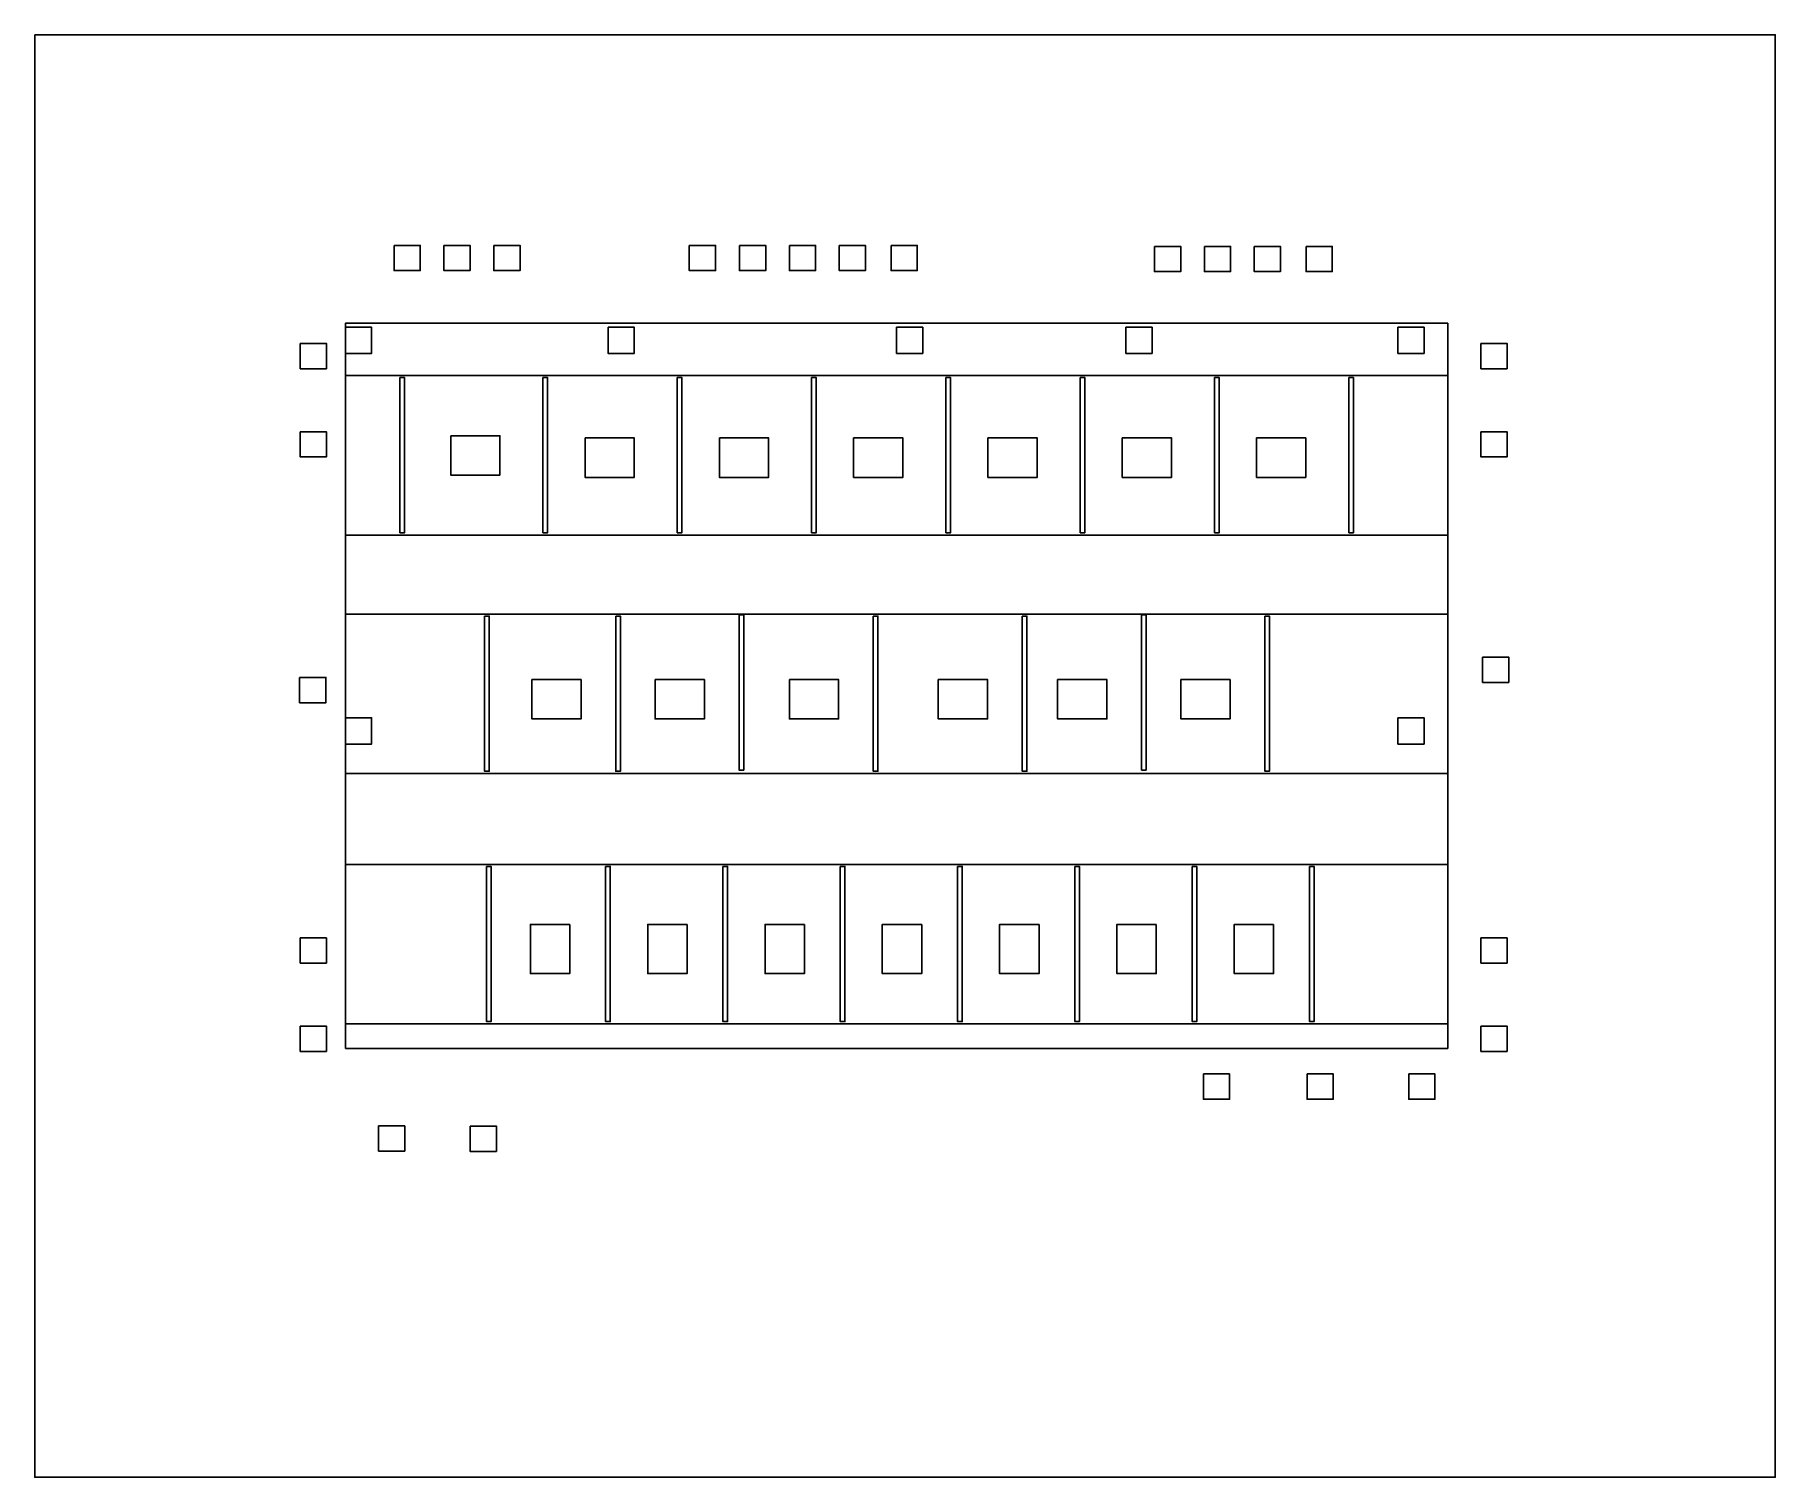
# Model space of a CAD drawing. Header units: millimetres. Extents: x -26750 to 26300, y -23780 to 20190.
import ezdxf

# ---------------------------------------------------------------- set-up
doc = ezdxf.new("R2010")
doc.units = ezdxf.units.MM
for name, color, linetype, true_color in [('caodi', 7, 'CONTINUOUS', 0xffffff), ('kaijuanji', 7, 'CONTINUOUS', 0xffffff), ('shukongjichuang', 7, 'CONTINUOUS', 0xffffff), ('shukongjichuang2', 7, 'CONTINUOUS', 0xffffff), ('twaver.idc.column', 112, 'CONTINUOUS', 0x00cc66), ('twaver.idc.door', 2, 'CONTINUOUS', 0xffff00), ('twaver.idc.wall', 2, 'CONTINUOUS', 0xffff00), ('twaver.idc.window', 7, 'CONTINUOUS', 0xffffff), ('twaver.park.tree', 7, 'CONTINUOUS', 0xffffff), ('wall', 7, 'CONTINUOUS', 0xffffff), ('xian', 7, 'CONTINUOUS', 0xffffff), ('xian1', 7, 'CONTINUOUS', 0xffffff)]:
    doc.layers.add(name, color=color, linetype=linetype, true_color=true_color)

# ---------------------------------------------------------------- blocks, each defined once
blk = doc.blocks.new('123')
at = {"layer": 'shukongjichuang2'}
blk.add_lwpolyline([(-749, 610), (751, 610), (751, -590), (-749, -590)], close=True, dxfattribs=at)
blk = doc.blocks.new('44444')
at = {"layer": 'shukongjichuang2', "rotation": 180}
blk.add_blockref('123', (1, 10), dxfattribs=at)

msp = doc.modelspace()

# ---------------------------------------------------------------- linework, layer by layer
at = {"layer": 'caodi'}
msp.add_lwpolyline([(-26750, 20190), (26300, 20190), (26300, -23780), (-26750, -23780)], close=True, dxfattribs=at)
at = {"layer": 'kaijuanji'}
for points in [[(-14073, 7969), (-12573, 7969), (-12573, 6769), (-14073, 6769)], [(-9979, 7899), (-8479, 7899), (-8479, 6699), (-9979, 6699)], [(-5884, 7899), (-4384, 7899), (-4384, 6699), (-5884, 6699)], [(-1790, 7899), (-290, 7899), (-290, 6699), (-1790, 6699)], [(2304, 7899), (3804, 7899), (3804, 6699), (2304, 6699)], [(6399, 7899), (7899, 7899), (7899, 6699), (6399, 6699)], [(10493, 7899), (11993, 7899), (11993, 6699), (10493, 6699)]]:
    msp.add_lwpolyline(points, close=True, dxfattribs=at)
at = {"layer": 'shukongjichuang'}
for points in [[(-11599, 537), (-10099, 537), (-10099, -663), (-11599, -663)], [(-7841, 537), (-6341, 537), (-6341, -663), (-7841, -663)], [(-3750, 537), (-2250, 537), (-2250, -663), (-3750, -663)], [(790, 537), (2290, 537), (2290, -663), (790, -663)], [(4428, 537), (5928, 537), (5928, -663), (4428, -663)], [(8186, 537), (9686, 537), (9686, -663), (8186, -663)]]:
    msp.add_lwpolyline(points, close=True, dxfattribs=at)
at = {"layer": 'twaver.idc.column', "color": 1, "linetype": 'BYBLOCK', "true_color": 0xff0000}
for points in [[(-17282, 11277), (-16482, 11277), (-16482, 10477), (-17282, 10477)], [(-9278, 11277), (-8478, 11277), (-8478, 10477), (-9278, 10477)], [(-482, 11277), (318, 11277), (318, 10477), (-482, 10477)], [(6507, 11277), (7307, 11277), (7307, 10477), (6507, 10477)], [(14800, 11277), (15600, 11277), (15600, 10477), (14800, 10477)], [(-17282, -630), (-16482, -630), (-16482, -1430), (-17282, -1430)], [(14800, -630), (15600, -630), (15600, -1430), (14800, -1430)]]:
    msp.add_lwpolyline(points, close=True, dxfattribs=at)
at = {"layer": 'twaver.idc.door', "color": 1, "true_color": 0xff0000}
for p, q in [((-17282, 5833), (-17282, 1567)), ((16318, 5833), (16318, 1567)), ((-17282, -1947), (-17282, -6213)), ((16318, -1947), (16318, -6213))]:
    msp.add_line(p, q, dxfattribs=at)
at = {"layer": 'twaver.idc.wall'}
msp.add_lwpolyline([(-17282, -10711), (-17282, 11396), (16318, 11396), (16318, -10711)], dxfattribs=at)
at = {"layer": 'twaver.idc.window'}
for p, q in [((-15585, 11396), (-10957, 11396)), ((-6559, 11396), (-1932, 11396)), ((1777, 11396), (6404, 11396)), ((8997, 11396), (13624, 11396))]:
    msp.add_line(p, q, dxfattribs=at)
at = {"layer": 'twaver.park.tree'}
for points in [[(-15800, 13770), (-15000, 13770), (-15000, 13000), (-15800, 13000)], [(-14280, 13770), (-13480, 13770), (-13480, 13000), (-14280, 13000)], [(-12760, 13770), (-11960, 13770), (-11960, 13000), (-12760, 13000)], [(-6800, 13770), (-6000, 13770), (-6000, 13000), (-6800, 13000)], [(-5270, 13770), (-4470, 13770), (-4470, 13000), (-5270, 13000)], [(-3750, 13770), (-2950, 13770), (-2950, 13000), (-3750, 13000)], [(-2230, 13770), (-1430, 13770), (-1430, 13000), (-2230, 13000)], [(-650, 13770), (150, 13770), (150, 13000), (-650, 13000)], [(7380, 13740), (8180, 13740), (8180, 12970), (7380, 12970)], [(8900, 13740), (9700, 13740), (9700, 12970), (8900, 12970)], [(10420, 13740), (11220, 13740), (11220, 12970), (10420, 12970)], [(12000, 13740), (12800, 13740), (12800, 12970), (12000, 12970)], [(-18660, 10780), (-17860, 10780), (-17860, 10010), (-18660, 10010)], [(17330, 10780), (18130, 10780), (18130, 10010), (17330, 10010)], [(-18660, 8090), (-17860, 8090), (-17860, 7320), (-18660, 7320)], [(17330, 8090), (18130, 8090), (18130, 7320), (17330, 7320)], [(17379, 1218), (18179, 1218), (18179, 448), (17379, 448)], [(-18678, 600), (-17878, 600), (-17878, -170), (-18678, -170)], [(-18660, -7340), (-17860, -7340), (-17860, -8110), (-18660, -8110)], [(17330, -7340), (18130, -7340), (18130, -8110), (17330, -8110)], [(-18660, -10030), (-17860, -10030), (-17860, -10800), (-18660, -10800)], [(17330, -10030), (18130, -10030), (18130, -10800), (17330, -10800)], [(8870, -11488), (9670, -11488), (9670, -12258), (8870, -12258)], [(12030, -11488), (12830, -11488), (12830, -12258), (12030, -12258)], [(15130, -11488), (15930, -11488), (15930, -12258), (15130, -12258)], [(-16272, -13070), (-15472, -13070), (-15472, -13840), (-16272, -13840)], [(-13480, -13078), (-12680, -13078), (-12680, -13848), (-13480, -13848)]]:
    msp.add_lwpolyline(points, close=True, dxfattribs=at)
at = {"layer": 'wall'}
msp.add_line((-17282, -10711), (16318, -10711), dxfattribs=at)
at = {"layer": 'xian'}
for points in [[(-15620, 9740), (-15480, 9740), (-15480, 5010), (-15620, 5010)], [(-11260, 9740), (-11120, 9740), (-11120, 5010), (-11260, 5010)], [(-7166, 9740), (-7026, 9740), (-7026, 5010), (-7166, 5010)], [(-3071, 9740), (-2931, 9740), (-2931, 5010), (-3071, 5010)], [(1023, 9740), (1163, 9740), (1163, 5010), (1023, 5010)], [(5117, 9740), (5257, 9740), (5257, 5010), (5117, 5010)], [(9212, 9740), (9352, 9740), (9352, 5010), (9212, 5010)], [(13306, 9740), (13446, 9740), (13446, 5010), (13306, 5010)], [(-13040, 2470), (-12900, 2470), (-12900, -2260), (-13040, -2260)], [(-9040, 2470), (-8900, 2470), (-8900, -2260), (-9040, -2260)], [(-5282, 2504), (-5142, 2504), (-5142, -2226), (-5282, -2226)], [(-1191, 2470), (-1051, 2470), (-1051, -2260), (-1191, -2260)], [(3349, 2470), (3489, 2470), (3489, -2260), (3349, -2260)], [(6986, 2504), (7126, 2504), (7126, -2226), (6986, -2226)], [(10745, 2470), (10885, 2470), (10885, -2260), (10745, -2260)], [(-12980, -5160), (-12840, -5160), (-12840, -9890), (-12980, -9890)], [(-9350, -5160), (-9210, -5160), (-9210, -9890), (-9350, -9890)], [(-5774, -5160), (-5634, -5160), (-5634, -9890), (-5774, -9890)], [(-2198, -5160), (-2058, -5160), (-2058, -9890), (-2198, -9890)], [(1378, -5160), (1518, -5160), (1518, -9890), (1378, -9890)], [(4954, -5160), (5094, -5160), (5094, -9890), (4954, -9890)], [(8530, -5160), (8670, -5160), (8670, -9890), (8530, -9890)], [(12106, -5160), (12246, -5160), (12246, -9890), (12106, -9890)]]:
    msp.add_lwpolyline(points, close=True, dxfattribs=at)
at = {"layer": 'xian1'}
for points in [[(-17282, 9800), (16318, 9800), (16318, 4940), (-17282, 4940)], [(-17282, 2530), (16318, 2530), (16318, -2330), (-17282, -2330)], [(-17282, -5100), (16318, -5100), (16318, -9960), (-17282, -9960)]]:
    msp.add_lwpolyline(points, close=True, dxfattribs=at)

# ---------------------------------------------------------------- block references
at = {"layer": 'shukongjichuang2', "rotation": 90}
for p in [(-11044, -7680), (-7468, -7680), (-3892, -7680), (-316, -7680), (3260, -7680), (6836, -7680), (10412, -7680)]:
    msp.add_blockref('44444', p, dxfattribs=at)

doc.saveas('drawing.dxf')
